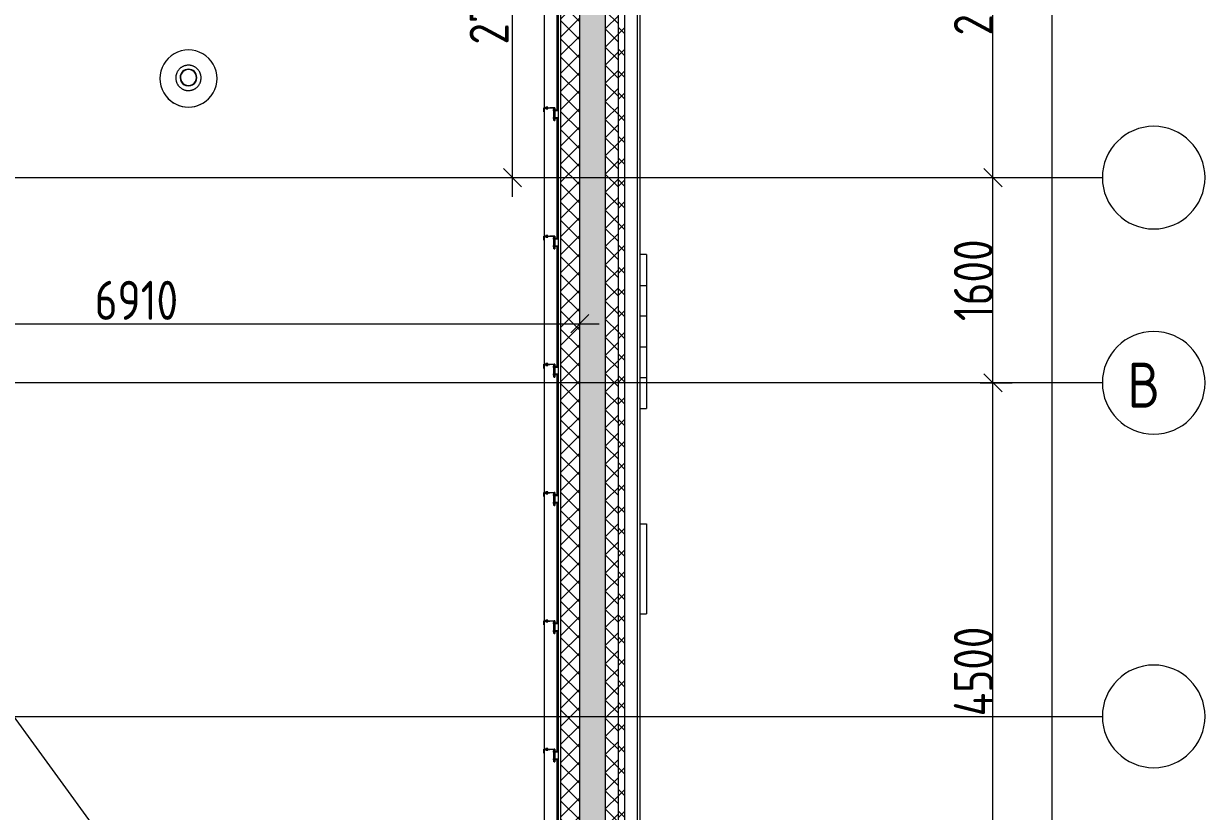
# Model space of a CAD drawing. Header units: millimetres. Extents: x -68946 to 690821, y -552984 to 293768.
# Drawn here: x 172084 to 181306, y -538696 to -532555 of the extents above; entities that cross this region are included whole.
import ezdxf

# ---------------------------------------------------------------- set-up
doc = ezdxf.new("R2010")
doc.units = ezdxf.units.MM
doc.linetypes.add('ADSK_Линия сетки', pattern=[2500, 2000, -250, 0, -250])
doc.layers.get('Defpoints').update_dxf_attribs({"color": 250})
for name, color, linetype, lineweight in [('Крыша', 7, 'Continuous', 5), ('Оборудование', 7, 'Continuous', 9), ('Ограждение', 7, 'Continuous', 5), ('Оси', 250, 'Continuous', 9), ('Размеры', 7, 'Continuous', 9), ('Стены', 7, 'Continuous', 9), ('Стены внутренние', 7, 'Continuous', 9), ('Стены наружные', 7, 'Continuous', 9), ('Стены отделка', 7, 'Continuous', 13), ('Стены перегородки', 7, 'Continuous', 13), ('Стены штриховка', 250, 'Continuous', 9)]:
    doc.layers.add(name, color=color, linetype=linetype, lineweight=lineweight)
doc.styles.add('GOST Common', font='', dxfattribs={"width": 0.9, "height": 350})
doc.styles.add('GOST Common_1', font='', dxfattribs={"width": 0.9, "height": 250})
doc.styles.add('GOST Common_2', font='', dxfattribs={"width": 0.8, "height": 350})
doc.styles.add('А3', font='ГОСТ тип А.ttf')
doc.styles.get('GOST Common').set_extended_font_data('GOST Common')
doc.styles.get('GOST Common_1').set_extended_font_data('GOST Common')
doc.styles.get('GOST Common_2').set_extended_font_data('GOST Common')
doc.dimstyles.new('ADSK_Основной_2_5_мм', dxfattribs={"dimscale": 304.8, "dimtxt": 0.824897, "dimasz": 0.463911, "dimexe": 0.492126, "dimexo": 0.001615, "dimgap": 0.098425, "dimtad": 1, "dimdec": 0, "dimlfac": 304.8, "dimdsep": 46, "dimtxsty": 'GOST Common_1', "dimblk1": 'OBLIQUE', "dimblk2": 'OBLIQUE', "dimsah": 1, "dimcen": 0.09, "dimdle": 0.492126, "dimazin": 0, "dimtfac": 1, "dimtdec": 4, "dimtix": 1, "dimtmove": 0, "dimatfit": 3, "dimfxl": 1, "dimtvp": 1, "dimtolj": 1, "dimtzin": 0, "dimlwd": 9, "dimlwe": 9, "dimarcsym": 2})
doc.dimstyles.new('ADSK_Основной_2_5_мм_Округление_до_10_мм_1', dxfattribs={"dimscale": 304.8, "dimtxt": 0.824897, "dimasz": 0.463911, "dimexe": 0.492126, "dimexo": 0.001615, "dimgap": 6.56168e-05, "dimtad": 1, "dimdec": 0, "dimlfac": 304.8, "dimrnd": 10, "dimdsep": 46, "dimtxsty": 'GOST Common_1', "dimblk1": 'OBLIQUE', "dimblk2": 'OBLIQUE', "dimsah": 1, "dimcen": 0.09, "dimdle": 0.492126, "dimazin": 0, "dimtfac": 1, "dimtdec": 4, "dimtix": 1, "dimtmove": 0, "dimatfit": 3, "dimfxl": 1, "dimtvp": 1, "dimtolj": 1, "dimtzin": 0, "dimlwd": 9, "dimlwe": 9, "dimarcsym": 2})
doc.dimstyles.new('ADSK_Основной_2_мм_1', dxfattribs={"dimscale": 304.8, "dimtxt": 201.142999, "dimasz": 0.463911, "dimexe": 0.492126, "dimexo": 0.492126, "dimgap": 0.098425, "dimtad": 1, "dimdec": 0, "dimdsep": 46, "dimtxsty": 'GOST Common_2', "dimblk1": 'OBLIQUE', "dimblk2": 'OBLIQUE', "dimsah": 1, "dimcen": 0.09, "dimdle": 0.492126, "dimazin": 0, "dimtfac": 1, "dimtdec": 4, "dimtix": 1, "dimtmove": 0, "dimatfit": 3, "dimfxl": 1, "dimtvp": 1, "dimtolj": 1, "dimtzin": 0, "dimlwd": 9, "dimlwe": 9, "dimarcsym": 2})
pattern_1 = [(45, (23667.23, -543980.64), (-70.71068, 70.71068), []), (135, (23667.23, -543980.64), (-70.71068, -70.71068), [])]

# ---------------------------------------------------------------- blocks, each defined once
blk = doc.blocks.new('Плитка 175 - Плитка 8-33931190-АР3_Кладочный план кровли _17_930 С2-3')
at = {"layer": 'Стены'}
for p, q in [((153220, 7525), (153269, 7525)), ((153269, 7525), (153269, 6825)), ((153220, 6825), (153269, 6825))]:
    blk.add_line(p, q, dxfattribs=at)
blk = doc.blocks.new('Плитка 112 - Плитка 3-33931797-АР3_Кладочный план кровли _17_930 С2-3')
at = {"layer": 'Стены'}
for p, q in [((153269, 9625), (153220, 9625)), ((153269, 9625), (153269, 9385)), ((153220, 9385), (153269, 9385)), ((153269, 9385), (153269, 9145)), ((153269, 9145), (153220, 9145)), ((153269, 9145), (153269, 8905)), ((153220, 8905), (153269, 8905)), ((153269, 8905), (153269, 8665)), ((153269, 8665), (153220, 8665)), ((153269, 8665), (153269, 8425)), ((153220, 8425), (153269, 8425))]:
    blk.add_line(p, q, dxfattribs=at)
blk = doc.blocks.new('Ограждение - Н_800-V10-АР3_Кладочный план кровли _17_930 С2-3')
at = {"layer": 'Ограждение'}
for p, q in [((0, 100), (-2, 100)), ((-2, 100), (-2, 2)), ((0, 0), (0, 100)), ((-78, 32), (-80, 32)), ((-80, 32), (-80, 2)), ((-80, 2), (-35, 2)), ((-80, 2), (-80, 0)), ((-78, 4), (-78, 32)), ((-35, 4), (-78, 4)), ((-64.5, 9), (-57.5, 9)), ((-64.5, 9), (-64.5, 4)), ((-57.5, 9), (-50.5, 9)), ((-57.5, 9), (-57.5, 4)), ((-50.5, 9), (-50.5, 4)), ((-35, 2), (-35, 4)), ((-2, 2), (-35, 2)), ((-2, 85), (-5, 85)), ((-2, 85), (-5, 85)), ((-5, 75), (-5, 85)), ((-5, 85), (-5, 75)), ((-5, 75), (-5, 85)), ((-5, 85), (-5, 75)), ((-5, 75), (-2, 75)), ((-5, 75), (-2, 75)), ((-2, 24), (-5, 24)), ((-2, 24), (-5, 24)), ((-5, 14), (-5, 24)), ((-5, 24), (-5, 14)), ((-5, 14), (-5, 24)), ((-5, 24), (-5, 14)), ((-5, 14), (-2, 14)), ((-5, 14), (-2, 14)), ((15, 83), (0, 83)), ((0, 77), (15, 77)), ((15, 22), (0, 22)), ((0, 16), (15, 16)), ((15, 83), (5, 83)), ((5, 77), (15, 77)), ((15, 22), (5, 22)), ((5, 16), (15, 16)), ((15, 82.6), (15, 83)), ((15, 83), (15, 77)), ((15, 82.6), (15, 83)), ((15, 83), (15, 82.6)), ((15, 77), (15, 77.4)), ((15, 77), (15, 77.4)), ((15, 77.4), (15, 77)), ((15, 21.6), (15, 22)), ((15, 22), (15, 16)), ((15, 21.6), (15, 22)), ((15, 22), (15, 21.6)), ((15, 16), (15, 16.4)), ((15, 16), (15, 16.4)), ((15, 16.4), (15, 16)), ((-80, 0), (0, 0)), ((-64.5, 0), (-64.5, -5)), ((-57.5, -5), (-64.5, -5)), ((-57.5, 0), (-57.5, -5)), ((-50.5, -5), (-57.5, -5)), ((-50.5, 0), (-50.5, -5))]:
    blk.add_line(p, q, dxfattribs=at)
blk = doc.blocks.new('Ограждение - Ограждение-36047490-АР3_Кладочный план кровли _17_930 С2-3')
at = {"extrusion": (0, 0, -1), "zscale": -1, "rotation": 180}
for p in [(-152550, 10769.9), (-152550, 9769.9), (-152550, 8769.9), (-152550, 7769.9), (-152550, 6769.9), (-152550, 5769.9)]:
    blk.add_blockref('Ограждение - Н_800-V10-АР3_Кладочный план кровли _17_930 С2-3', p, dxfattribs=at)
blk = doc.blocks.new('TN_Удлинитель для кровельного ограждения - Удлинитель для кровельного ограждения ТехноНИКОЛЬ 200 мм-V15-АР3_Кладочный план кровли _17_930 С2-3')
at = {"layer": 'Ограждение'}
for p, q in [((152555, 769.9), (152550, 769.9)), ((152555, 768.6), (152555, 769.9)), ((152555, 769.9), (152555, 759.9)), ((152555, 759.9), (152555, 753.5)), ((152555, 748.5), (152555, 692.5)), ((152580, 745.4), (152555, 745.4)), ((152550, 669.9), (152555, 669.9)), ((152555, 694.4), (152580, 694.4)), ((152555, 687.5), (152555, 679.9)), ((152555, 679.9), (152555, 669.9)), ((152555, 669.9), (152555, 671.3))]:
    blk.add_line(p, q, dxfattribs=at)
blk = doc.blocks.new('TN_Аэратор кровельный ТехноНИКОЛЬ - Аэратор кровельный ТехноНИКОЛЬ 160х460мм-V47-АР3_Кладочный план кровли _17_930 С2-3')
at = {"layer": 'Оборудование'}
for p, q in [((144808, 2190.1), (144808, 2190)), ((144965.5, 2197.9), (144965.5, 2197.7)), ((145095.5, 2197.7), (145095.5, 2197.9)), ((145253, 2190), (145253, 2190.1))]:
    blk.add_line(p, q, dxfattribs=at)
at = {"layer": 'Оборудование', "flags": 128}
for points in [[(145129.2, 2195.1), (145129.1, 2199.1), (145128.9, 2203), (145128.5, 2206.9), (145128, 2210.8), (145127.3, 2214.7), (145126.4, 2218.6), (145125.4, 2222.4), (145124.2, 2226.2), (145122.9, 2229.9), (145121.4, 2233.6), (145119.8, 2237.2), (145118.1, 2240.7), (145116.2, 2244.2), (145114.1, 2247.5), (145112, 2250.8), (145109.7, 2254.1), (145107.3, 2257.2), (145104.7, 2260.2), (145102.1, 2263.1), (145099.3, 2265.9), (145096.4, 2268.6), (145093.4, 2271.2), (145090.3, 2273.6), (145087.1, 2276), (145083.8, 2278.2), (145080.5, 2280.2), (145077, 2282.2), (145073.5, 2284), (145069.9, 2285.6), (145066.3, 2287.1), (145062.6, 2288.5), (145058.8, 2289.7), (145055, 2290.7), (145051.2, 2291.6), (145047.3, 2292.4), (145043.4, 2293), (145039.5, 2293.4), (145035.5, 2293.7), (145031.6, 2293.8), (145027.6, 2293.8), (145023.7, 2293.6), (145019.7, 2293.2), (145015.8, 2292.7), (145011.9, 2292.1), (145008.1, 2291.2), (145004.2, 2290.3), (145000.5, 2289.1), (144996.7, 2287.9), (144993, 2286.4), (144989.4, 2284.9), (144985.9, 2283.2), (144982.4, 2281.3), (144979, 2279.3), (144975.6, 2277.2), (144972.4, 2274.9), (144969.3, 2272.5), (144966.2, 2270), (144963.3, 2267.4), (144960.4, 2264.6), (144957.7, 2261.8), (144955.1, 2258.8), (144952.6, 2255.8), (144950.2, 2252.6), (144948, 2249.3), (144945.9, 2246), (144943.9, 2242.6), (144942.1, 2239.1), (144940.4, 2235.5), (144938.9, 2231.9), (144937.5, 2228.2), (144936.2, 2224.4), (144935.1, 2220.6), (144934.2, 2216.8), (144933.4, 2212.9), (144932.8, 2209), (144932.3, 2205.1), (144932, 2201.2), (144931.8, 2197.2), (144931.8, 2195.1)], [(144931.8, 2195.1), (144931.9, 2191.2), (144932.1, 2187.2), (144932.5, 2183.3), (144933, 2179.4), (144933.8, 2175.5), (144934.6, 2171.6), (144935.6, 2167.8), (144936.8, 2164.1), (144938.1, 2160.3), (144939.6, 2156.7), (144941.2, 2153.1), (144942.9, 2149.5), (144944.8, 2146.1), (144946.9, 2142.7), (144949, 2139.4), (144951.3, 2136.2), (144953.7, 2133), (144956.3, 2130), (144958.9, 2127.1), (144961.7, 2124.3), (144964.6, 2121.6), (144967.6, 2119), (144970.7, 2116.6), (144973.9, 2114.3), (144977.2, 2112.1), (144980.5, 2110), (144984, 2108.1), (144987.5, 2106.3), (144991.1, 2104.6), (144994.7, 2103.1), (144998.4, 2101.8), (145002.2, 2100.5), (145006, 2099.5), (145009.8, 2098.6), (145013.7, 2097.8), (145017.6, 2097.2), (145021.6, 2096.8), (145025.5, 2096.5), (145029.4, 2096.4), (145033.4, 2096.4), (145037.3, 2096.6), (145041.3, 2097), (145045.2, 2097.5), (145049.1, 2098.2), (145052.9, 2099), (145056.8, 2100), (145060.5, 2101.1), (145064.3, 2102.4), (145068, 2103.8), (145071.6, 2105.4), (145075.1, 2107.1), (145078.6, 2108.9), (145082, 2110.9), (145085.4, 2113), (145088.6, 2115.3), (145091.7, 2117.7), (145094.8, 2120.2), (145097.7, 2122.8), (145100.6, 2125.6), (145103.3, 2128.4), (145105.9, 2131.4), (145108.4, 2134.5), (145110.8, 2137.6), (145113, 2140.9), (145115.1, 2144.2), (145117.1, 2147.7), (145118.9, 2151.1), (145120.6, 2154.7), (145122.1, 2158.4), (145123.5, 2162), (145124.8, 2165.8), (145125.9, 2169.6), (145126.8, 2173.4), (145127.6, 2177.3), (145128.2, 2181.2), (145128.7, 2185.1), (145129, 2189), (145129.2, 2193), (145129.2, 2195.1)]]:
    blk.add_lwpolyline(points, dxfattribs=at)
at = {"layer": 'Оборудование'}
for centre, major_axis, start_param, end_param in [((145030.5, 2190.1), (222.5, 0), 0, 3.141593), ((145030.5, 2197.9), (-65, 0), 3.141593, 6.283185), ((145030.5, 2197.9), (-62, 0), 3.141593, 6.283185), ((145030.5, 2197.7), (62, 0), 0.448799, 2.692794), ((145030.5, 2190.1), (-222.5, 0), 0, 3.141593), ((145030.5, 2197.9), (-65, 0), 0, 3.141593), ((145030.5, 2197.9), (-62, 0), 0, 3.141593), ((145030.5, 2197.7), (65, 0), 3.534292, 5.890486), ((145030.5, 2190), (222.5, 0), 3.814791, 5.609987)]:
    blk.add_ellipse(centre, major_axis=major_axis, ratio=0.999853, start_param=start_param, end_param=end_param, dxfattribs=at)
blk = doc.blocks.new('Ось сетки - Круг_Ø8 мм-39983606-АР3_Кладочный план кровли _17_930 С2-3')
at = {"layer": 'Оси'}
for start, end in [(360, 180), (180, 360)]:
    blk.add_arc((0, 0), 4, start, end, dxfattribs=at)
blk = doc.blocks.new('_Oblique')
at = {"color": 0, "linetype": 'ByBlock', "lineweight": -2}
blk.add_line((-0.5, -0.5), (0.5, 0.5), dxfattribs=at)
blk = doc.blocks.new('*D6143')
at = {"layer": 'Defpoints', "color": 0, "lineweight": 30, "transparency": 16777216}
for p in [(179536.1, -535355.6), (179636, -535355.6), (179536.1, -539855.5)]:
    blk.add_point(p, dxfattribs=at)
at = {"layer": 'Размеры', "color": 0, "lineweight": 9, "transparency": 16777216}
for p, q in [((179636, -540005.5), (179636, -535205.6)), ((179536.5, -535355.6), (179786, -535355.6)), ((179536.5, -539855.5), (179786, -539855.5))]:
    blk.add_line(p, q, dxfattribs=at)
at = {"layer": 'Размеры', "color": 0, "lineweight": 9, "transparency": 16777216, "xscale": 141.4, "yscale": 141.4, "zscale": 141.4}
for p, rotation in [((179636, -535355.6), 90), ((179636, -539855.5), 270)]:
    blk.add_blockref('_Oblique', p, dxfattribs=dict(at, rotation=rotation))
at = {"layer": 'Размеры', "color": 0, "transparency": 16777216, "insert": (179483.6, -537605.6), "char_height": 304.8, "width": 782.412, "attachment_point": 5, "rotation": 90, "style": 'А3'}
blk.add_mtext('\\A1;4500', dxfattribs=at)
blk = doc.blocks.new('*D6144')
at = {"layer": 'Defpoints', "color": 0, "lineweight": 30, "transparency": 16777216}
for p in [(179536.1, -533755.6), (179636, -533755.6), (179536.1, -535355.6)]:
    blk.add_point(p, dxfattribs=at)
at = {"layer": 'Размеры', "color": 0, "lineweight": 9, "transparency": 16777216}
for p, q in [((179636, -535505.6), (179636, -533605.6)), ((179536.5, -533755.6), (179786, -533755.6)), ((179536.5, -535355.6), (179786, -535355.6))]:
    blk.add_line(p, q, dxfattribs=at)
at = {"layer": 'Размеры', "color": 0, "lineweight": 9, "transparency": 16777216, "xscale": 141.4, "yscale": 141.4, "zscale": 141.4}
for p, rotation in [((179636, -533755.6), 90), ((179636, -535355.6), 270)]:
    blk.add_blockref('_Oblique', p, dxfattribs=dict(at, rotation=rotation))
at = {"layer": 'Размеры', "color": 0, "transparency": 16777216, "insert": (179483.6, -534555.6), "char_height": 304.8, "width": 700.591, "attachment_point": 5, "rotation": 90, "style": 'А3'}
blk.add_mtext('\\A1;1600', dxfattribs=at)
blk = doc.blocks.new('*D6145')
at = {"layer": 'Defpoints', "color": 0, "lineweight": 30, "transparency": 16777216}
for p in [(179536.1, -530855.5), (179636, -530855.5), (179536.1, -533755.6)]:
    blk.add_point(p, dxfattribs=at)
at = {"layer": 'Размеры', "color": 0, "lineweight": 9, "transparency": 16777216}
for p, q in [((179636, -533905.6), (179636, -530705.5)), ((179536.5, -530855.5), (179786, -530855.5)), ((179536.5, -533755.6), (179786, -533755.6))]:
    blk.add_line(p, q, dxfattribs=at)
at = {"layer": 'Размеры', "color": 0, "lineweight": 9, "transparency": 16777216, "xscale": 141.4, "yscale": 141.4, "zscale": 141.4}
for p, rotation in [((179636, -530855.5), 90), ((179636, -533755.6), 270)]:
    blk.add_blockref('_Oblique', p, dxfattribs=dict(at, rotation=rotation))
at = {"layer": 'Размеры', "color": 0, "transparency": 16777216, "insert": (179483.6, -532305.6), "char_height": 304.8, "width": 756.843, "attachment_point": 5, "rotation": 90, "style": 'А3'}
blk.add_mtext('\\A1;2900', dxfattribs=at)
blk = doc.blocks.new('*D6162')
at = {"layer": 'Defpoints', "color": 0, "lineweight": 30, "transparency": 16777216}
for p in [(180195.1, -485205.6), (180095.1, -543955.6), (180195.1, -543955.6)]:
    blk.add_point(p, dxfattribs=at)
at = {"layer": 'Размеры', "color": 0, "lineweight": 9, "transparency": 16777216}
for p, q in [((180095.1, -485055.6), (180095.1, -544105.6)), ((180194.6, -485205.6), (179945.1, -485205.6)), ((180194.6, -543955.6), (179945.1, -543955.6))]:
    blk.add_line(p, q, dxfattribs=at)
at = {"layer": 'Размеры', "color": 0, "lineweight": 9, "transparency": 16777216, "xscale": 141.4, "yscale": 141.4, "zscale": 141.4}
for p, rotation in [((180095.1, -485205.6), 90), ((180095.1, -543955.6), 270)]:
    blk.add_blockref('_Oblique', p, dxfattribs=dict(at, rotation=rotation))
at = {"layer": 'Размеры', "color": 0, "transparency": 16777216, "insert": (179912.7, -514580.6), "char_height": 304.8, "width": 946.054, "attachment_point": 5, "rotation": 90, "style": 'А3'}
blk.add_mtext('\\A1;58750', dxfattribs=at)
blk = doc.blocks.new('*D6344')
at = {"layer": 'Defpoints', "color": 0, "lineweight": 30, "transparency": 16777216}
for p in [(169507.2, -533540.6), (176417.2, -534894.6), (176417.2, -535050)]:
    blk.add_point(p, dxfattribs=at)
at = {"layer": 'Размеры', "color": 0, "lineweight": 9, "transparency": 16777216}
for p, q in [((169507.2, -533690.6), (169507.2, -535044.6)), ((176417.2, -534900), (176417.2, -534744.6)), ((169357.2, -534894.6), (176567.2, -534894.6))]:
    blk.add_line(p, q, dxfattribs=at)
at = {"layer": 'Размеры', "color": 0, "lineweight": 9, "transparency": 16777216, "xscale": 141.4, "yscale": 141.4, "zscale": 141.4, "rotation": 180}
blk.add_blockref('_Oblique', (169507.2, -534894.6), dxfattribs=at)
at = {"layer": 'Размеры', "color": 0, "lineweight": 9, "transparency": 16777216, "xscale": 141.4, "yscale": 141.4, "zscale": 141.4}
blk.add_blockref('_Oblique', (176417.2, -534894.6), dxfattribs=at)
at = {"layer": 'Размеры', "color": 0, "transparency": 16777216, "insert": (172962.2, -534712.2), "char_height": 304.8, "width": 560.473, "attachment_point": 5, "style": 'А3'}
blk.add_mtext('\\A1;6910', dxfattribs=at)
blk = doc.blocks.new('*D6348')
at = {"layer": 'Defpoints', "color": 0, "lineweight": 30, "transparency": 16777216}
for p in [(173946.2, -530995.5), (175892.5, -530995.5), (175792.5, -533755.6)]:
    blk.add_point(p, dxfattribs=at)
at = {"layer": 'Размеры', "color": 0, "lineweight": 9, "transparency": 16777216}
for p, q in [((175892.5, -533905.6), (175892.5, -530845.5)), ((174096.2, -530995.5), (176042.5, -530995.5)), ((175942.5, -533755.6), (176042.5, -533755.6))]:
    blk.add_line(p, q, dxfattribs=at)
at = {"layer": 'Размеры', "color": 0, "lineweight": 9, "transparency": 16777216, "xscale": 141.4, "yscale": 141.4, "zscale": 141.4}
for p, rotation in [((175892.5, -530995.5), 90), ((175892.5, -533755.6), 270)]:
    blk.add_blockref('_Oblique', p, dxfattribs=dict(at, rotation=rotation))
at = {"layer": 'Размеры', "color": 0, "transparency": 16777216, "insert": (175710.1, -532375.6), "char_height": 304.8, "width": 560.473, "attachment_point": 5, "rotation": 90, "style": 'А3'}
blk.add_mtext('\\A1;2760', dxfattribs=at)

msp = doc.modelspace()

# ---------------------------------------------------------------- hatches: boundary and pattern name
at = {"layer": 'Стены внутренние', "lineweight": 5}
h = msp.add_hatch(dxfattribs=at)
h.set_pattern_fill('FP_13', color=256, style=0, pattern_type=2)
h.set_pattern_definition([(135, (23667.23, -543980.64), (-142.5612, -142.5612), []), (135, (23809.8, -543980.64), (-142.5612, -142.5612), [252.016, -50.403, 3.353, -47.05])])
h.paths.add_polyline_path([(176617.2298, -543955.6404), (176617.2298, -485205.6404), (176417.2298, -485205.6404), (176417.2298, -543955.6404)])
at = {"layer": 'Стены наружные', "lineweight": 5}
h = msp.add_hatch(dxfattribs=at)
h.set_pattern_fill('FP_34', color=256, style=0, pattern_type=2)
h.set_pattern_definition([(135, (23667.23, -543980.64), (-84.85281, -84.85281), []), (225, (23667.23, -543980.64), (84.85281, -84.85281), [])])
h.paths.add_polyline_path([(176767.2298, -544255.6404), (176767.2298, -484905.6404), (176717.2298, -484905.6404), (176717.2298, -544255.6404), (176741.5895, -544255.6404)])
h = msp.add_hatch(dxfattribs=at)
h.set_pattern_fill('FP_33', color=256, style=0, pattern_type=2)
h.set_pattern_definition(pattern_1)
h.paths.add_polyline_path([(176717.2298, -544155.6404), (176717.2298, -485005.6404), (176617.2298, -485005.6404), (176617.2298, -544155.6404)])
h = msp.add_hatch(dxfattribs=at)
h.set_pattern_fill('FP_33', color=256, style=0, pattern_type=2)
h.set_pattern_definition(pattern_1)
h.paths.add_polyline_path([(176267.2298, -543805.6404), (176417.2298, -543805.6404), (176417.2298, -485205.6404), (176267.2298, -485205.6404), (176267.2298, -543785.6404)])

# ---------------------------------------------------------------- linework, layer by layer
at = {"layer": 'Крыша'}
msp.add_line((176139.2298, -543629.8881), (170127.6986, -535375.6642), dxfattribs=at)
at = {"layer": 'Ограждение'}
for p, q in [((176139.2298, -532242.7084), (176139.2298, -533210.7597)), ((176239.2298, -533235.2862), (176239.2298, -532286.2084)), ((176139.2298, -533242.7084), (176139.2298, -534210.7597)), ((176239.2298, -534235.2862), (176239.2298, -533286.2084)), ((176139.2298, -534242.7084), (176139.2298, -535210.7597)), ((176239.2298, -535235.2862), (176239.2298, -534286.2084)), ((176139.2298, -535242.7084), (176139.2298, -536210.7597)), ((176239.2298, -536235.2862), (176239.2298, -535286.2084)), ((176139.2298, -536242.7084), (176139.2298, -537210.7597)), ((176239.2298, -537235.2862), (176239.2298, -536286.2084)), ((176139.2298, -537242.7084), (176139.2298, -538210.7597)), ((176239.2298, -538235.2862), (176239.2298, -537286.2084)), ((176139.2298, -538242.7084), (176139.2298, -539210.7597)), ((176239.2298, -539235.2862), (176239.2298, -538286.2084))]:
    msp.add_line(p, q, dxfattribs=at)
at = {"layer": 'Оси', "linetype": 'ADSK_Линия сетки', "ltscale": 100}
for p, q in [((176417.2308, -547719.4803), (176417.2308, -482778.6358)), ((88763.207, -533755.6404), (180488.1093, -533755.6404)), ((180488.1093, -535355.5807), (122987.2298, -535355.5807)), ((88763.207, -537955.6404), (180488.1093, -537955.6404))]:
    msp.add_line(p, q, dxfattribs=at)
at = {"layer": 'Стены отделка', "lineweight": 5}
msp.add_line((176887.2298, -544425.6404), (176887.2298, -484735.6404), dxfattribs=at)
at = {"layer": 'Стены перегородки'}
for p, q in [((176767.2298, -544305.6404), (176767.2298, -484855.6404)), ((176717.2298, -544255.6404), (176717.2298, -484905.6404)), ((176617.2298, -544155.6404), (176617.2298, -485005.6404)), ((176417.2298, -543955.6404), (176417.2298, -485205.6404)), ((176247.2298, -485375.6404), (176247.2298, -543785.6404))]:
    msp.add_line(p, q, dxfattribs=at)
at = {"layer": 'Стены штриховка'}
for p, q in [((176867.2298, -544405.6404), (176867.2298, -484755.6404)), ((176267.2298, -485355.6404), (176267.2298, -543805.6404))]:
    msp.add_line(p, q, dxfattribs=at)

# ---------------------------------------------------------------- block references
at = {"layer": 'Оборудование'}
msp.add_blockref('TN_Аэратор кровельный ТехноНИКОЛЬ - Аэратор кровельный ТехноНИКОЛЬ 160х460мм-V47-АР3_Кладочный план кровли _17_930 С2-3', (28337.2298, -535173.1401), dxfattribs=at)
at = {"layer": 'Ограждение'}
for name, p in [('Ограждение - Ограждение-36047490-АР3_Кладочный план кровли _17_930 С2-3', (23667.2298, -543980.641)), ('TN_Удлинитель для кровельного ограждения - Удлинитель для кровельного ограждения ТехноНИКОЛЬ 200 мм-V15-АР3_Кладочный план кровли _17_930 С2-3', (23667.2298, -533980.641)), ('TN_Удлинитель для кровельного ограждения - Удлинитель для кровельного ограждения ТехноНИКОЛЬ 200 мм-V15-АР3_Кладочный план кровли _17_930 С2-3', (23667.2298, -534980.641)), ('TN_Удлинитель для кровельного ограждения - Удлинитель для кровельного ограждения ТехноНИКОЛЬ 200 мм-V15-АР3_Кладочный план кровли _17_930 С2-3', (23667.2298, -535980.641)), ('TN_Удлинитель для кровельного ограждения - Удлинитель для кровельного ограждения ТехноНИКОЛЬ 200 мм-V15-АР3_Кладочный план кровли _17_930 С2-3', (23667.2298, -536980.641)), ('TN_Удлинитель для кровельного ограждения - Удлинитель для кровельного ограждения ТехноНИКОЛЬ 200 мм-V15-АР3_Кладочный план кровли _17_930 С2-3', (23667.2298, -537980.641)), ('TN_Удлинитель для кровельного ограждения - Удлинитель для кровельного ограждения ТехноНИКОЛЬ 200 мм-V15-АР3_Кладочный план кровли _17_930 С2-3', (23667.2298, -538980.641))]:
    msp.add_blockref(name, p, dxfattribs=at)
at = {"layer": 'Оси', "xscale": 99.99999999999993, "yscale": 99.99999999999993, "zscale": 99.99999999999993}
for p, rotation in [((180888.1093, -533755.6404), 269.9999999999994), ((180888.1093, -535355.5807), 89.99999999999982), ((180888.1093, -537955.6404), 269.9999999999994)]:
    msp.add_blockref('Ось сетки - Круг_Ø8 мм-39983606-АР3_Кладочный план кровли _17_930 С2-3', p, dxfattribs=dict(at, rotation=rotation))
at = {"layer": 'Стены'}
for name in ['Плитка 112 - Плитка 3-33931797-АР3_Кладочный план кровли _17_930 С2-3', 'Плитка 175 - Плитка 8-33931190-АР3_Кладочный план кровли _17_930 С2-3']:
    msp.add_blockref(name, (23667.2298, -543980.641), dxfattribs=at)

# ---------------------------------------------------------------- texts
at = {"layer": 'Оси', "insert": (180682.8322, -535198.3551), "char_height": 350, "width": 310.253062, "attachment_point": 1, "style": 'GOST Common'}
msp.add_mtext('\\fGOST Common|b0|i0|c204|p34|;\\W.9;В', dxfattribs=at)

# ---------------------------------------------------------------- dimensions: what is measured, and where the dimension line sits
at = {"layer": 'Размеры'}
for base, p1, p2, dimstyle, override, picture, middle in [((180095.1316, -543955.6404), (180195.1165, -485205.6404), (180195.1165, -543955.6404), 'ADSK_Основной_2_5_мм', {"dimtxt": 1, "dimlfac": 1, "dimpost": '<>', "dimtxsty": 'А3', "dimfxl": 58750}, '*D6162', (179912.7316, -514580.6404)), ((179636.0371, -530855.5211), (179536.0522, -533755.6404), (179536.0522, -530855.5211), 'ADSK_Основной_2_5_мм_Округление_до_10_мм_1', {"dimtxt": 1, "dimlfac": 1, "dimpost": '<>', "dimtxsty": 'А3', "dimfxl": 2900.119334}, '*D6145', (179483.6171, -532305.5807)), ((175892.469, -530995.5211), (175792.4841, -533755.6404), (173946.2278, -530995.5211), 'ADSK_Основной_2_мм_1', {"dimtxt": 1, "dimlfac": 1, "dimpost": '<>', "dimtxsty": 'А3', "dimfxl": 3429.75203}, '*D6348', (175710.069, -532375.5807)), ((179636.0371, -533755.6404), (179536.0522, -535355.5807), (179536.0522, -533755.6404), 'ADSK_Основной_2_5_мм_Округление_до_10_мм_1', {"dimtxt": 1, "dimlfac": 1, "dimpost": '<>', "dimtxsty": 'А3', "dimfxl": 1599.940333}, '*D6144', (179483.6171, -534555.6106)), ((179636.0371, -535355.5807), (179536.0522, -539855.5211), (179536.0522, -535355.5807), 'ADSK_Основной_2_5_мм_Округление_до_10_мм_1', {"dimtxt": 1, "dimlfac": 1, "dimpost": '<>', "dimtxsty": 'А3', "dimfxl": 4499.940333}, '*D6143', (179483.6171, -537605.5509))]:
    dim = msp.add_linear_dim(base=base, p1=p1, p2=p2, angle=90, dimstyle=dimstyle, override=override, dxfattribs=at)
    dim.commit()
    dim.dimension.update_dxf_attribs({"geometry": picture, "text_midpoint": middle})
dim = msp.add_linear_dim(base=(176417.2298, -534894.641), p1=(169507.2079, -533540.6404), p2=(176417.2298, -535050.019), dimstyle='ADSK_Основной_2_мм_1', override={"dimtxt": 1, "dimlfac": 1, "dimpost": '<>', "dimtxsty": 'А3', "dimfxl": 7072.950346}, dxfattribs=at)
dim.commit()
dim.dimension.update_dxf_attribs({"geometry": '*D6344', "text_midpoint": (172962.2189, -534712.241)})

doc.saveas('drawing.dxf')
